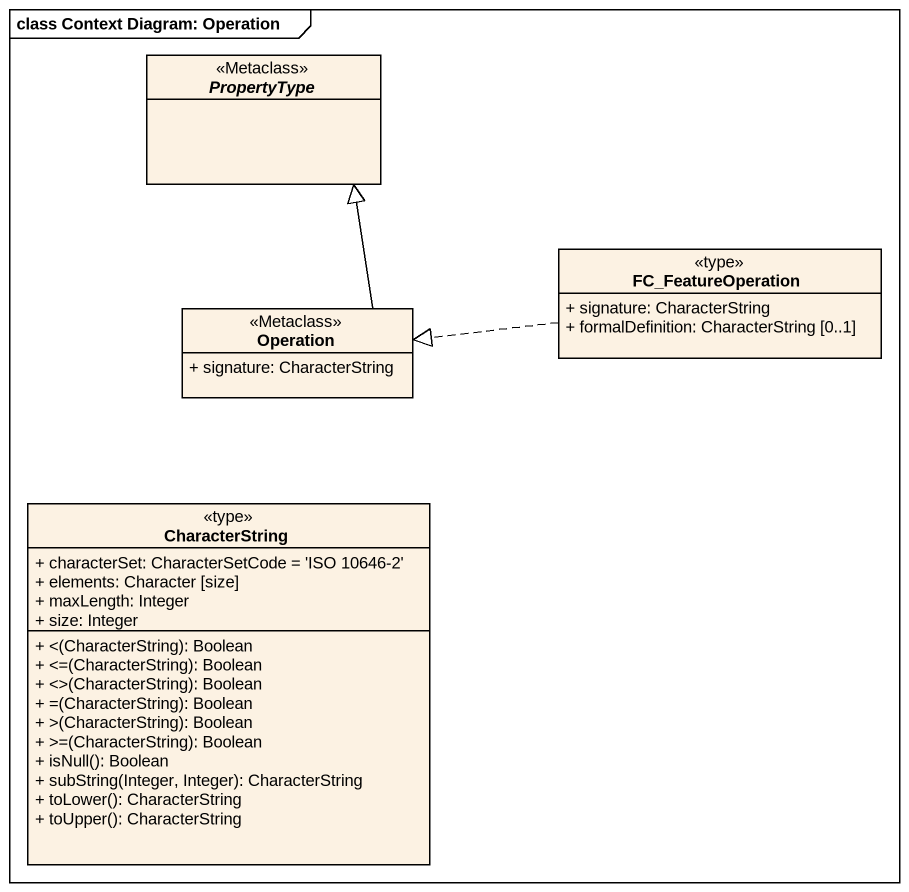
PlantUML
@startuml
mainframe class Context Diagram: Operation
hide circle
hide empty members
skinparam classAttributeIconSize 0
abstract class PropertyType <<Metaclass>>
class FC_FeatureOperation <<type>> {
  + signature: CharacterString
  + formalDefinition: CharacterString [0..1]
}
class Operation <<Metaclass>> {
  + signature: CharacterString
}
class CharacterString <<type>> {
  + characterSet: CharacterSetCode = 'ISO 10646-2'
  + elements: Character [size]
  + maxLength: Integer
  + size: Integer
  + <(CharacterString): Boolean
  + <=(CharacterString): Boolean
  + <>(CharacterString): Boolean
  + =(CharacterString): Boolean
  + >(CharacterString): Boolean
  + >=(CharacterString): Boolean
  + isNull(): Boolean
  + subString(Integer, Integer): CharacterString
  + toLower(): CharacterString
  + toUpper(): CharacterString
}
FC_FeatureOperation .left.|> Operation
Operation -up-|> PropertyType
@enduml
